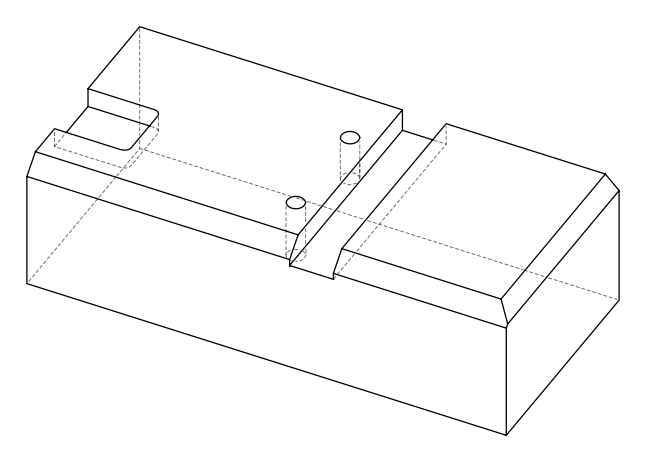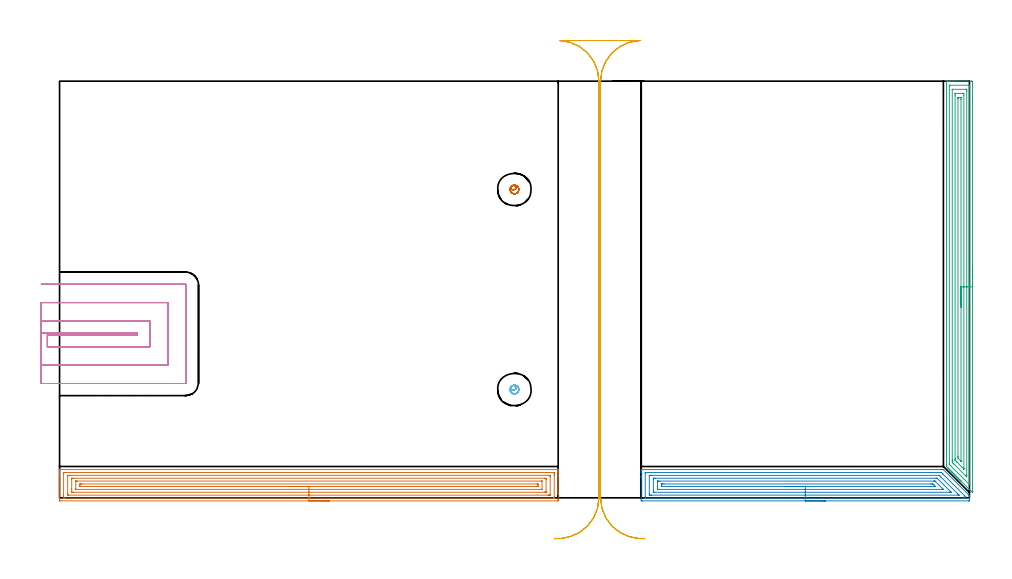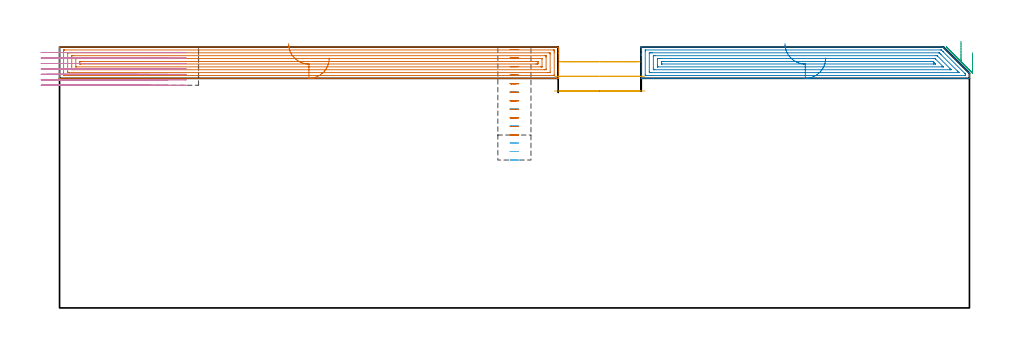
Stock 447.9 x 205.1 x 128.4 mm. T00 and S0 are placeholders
(PLAN: 7 operations, 3 tool changes, 43.4 min)
(1 AREA_MILL | FG_CHAMFER_SURFACE | UGT0205_001 | 12.04 min | 29975 mm3)
(2 AREA_MILL_1 | FG_CHAMFER_SURFACE_1 | UGT0205_001 | 7.75 min | 20022 mm3)
(3 AREA_MILL_2 | FG_CHAMFER_SURFACE_2 | UGT0205_001 | 8.1 min | 15893 mm3)
(4 MILL_SLOT | SLOT_PARTIAL_RECTANGULAR | NXT0201_011 | Follow Part, ap 3, ae 75% | 9.86 min | 77858 mm3)
(5 MILL_RECTANGULAR_SLOT | SLOT_RECTANGULAR | UGT0201_019 | Follow Part, ap 10, ae 75% | 3.5 min | 179068 mm3)
(6 MILL_BLIND_HOLE_FROM_SOLID_MATERIAL | STEP1POCKET | NXT0201_011 | Spiral | 1.2 min | 11584 mm3)
(7 MILL_BLIND_HOLE_FROM_SOLID_MATERIAL_1 | STEP1POCKET_1 | NXT0201_011 | Spiral | 0.94 min | 9055 mm3)
(TOOL UGT0205_001 | Chamfer Mill 20 x 3 x 45 deg. | D20 FL50 Z2)
(TOOL NXT0201_011 | ENDMILL 12mm [2P460-1200-NA 1630] | D12 FL38 Z6)
(TOOL UGT0201_019 | End mill 40 mm | D40 FL63 Z6)
(OP 1 AREA_MILL)
G17 G21 G94 G90
T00 M6
G54
G17 G0 G90 X132.75 Y-1.5 S1061 M3
G43 Z138.4 H0
Z123.
G94 G1 X132.712 Z122.128 F250.
X132.598 Z121.264
X132.409 Z120.412
X132.147 Z119.58
X131.813 Z118.774
X131.41 Z118.
X130.942 Z117.264
X130.41 Z116.572
X129.821 Z115.929
X129.178 Z115.34
X128.486 Z114.808
X127.75 Z114.34
X126.976 Z113.937
X126.17 Z113.603
X125.338 Z113.341
X124.486 Z113.152
X123.622 Z113.038
X122.75 Z113.
X0.594 Y-1.499 Z113.001
X0.023 Y-1.493 Z113.004
X0.007 Y-1.491 Z113.006
X0. Y-0.923 Z113.574
Y10.652 Z125.146
Y11.246 Z125.743
Y11.542 Z126.039
Y12.137 Z126.633
Y12.433 Z126.928
Y13.025 Z127.524
Y13.517 Z128.016
X0.007 Y13.858 Z128.35
X0.01 Y13.897 Z128.388
X0.148 Y13.9 Z128.4
X245.352
X245.49 Y13.897 Z128.388
X245.493 Y13.858 Z128.35
X245.5 Y13.516 Z128.015
Y13.025 Z127.524
Y12.433 Z126.928
Y11.246 Z125.743
Y10.652 Z125.146
Y2.193 Z116.69
Y-0.923 Z113.574
X245.498 Y-1.223 Z113.275
X245.49 Y-1.492 Z113.006
X245.221 Y-1.499 Z112.999
X122.75 Y-1.5 Z113.
Y-0.086 Z114.414
X2.324 Y-0.085 Z114.415
X2.219 Y-0.084 Z114.416
X2.016 Y-0.079 Z114.421
X2.01 Y-0.033 Z114.467
X2.002 Y0.342 Z114.842
X2. Y0.858 Z115.358
Y1.235 Z115.735
X2.001 Y11.918 Z126.418
X2.008 Y12.433 Z126.933
X2.01 Y12.473 Z126.973
X2.166 Y12.481 Z126.981
X2.271 Y12.485 Z126.985
X2.325 Y12.486 Z126.986
X243.175 Y12.485 Z126.985
X243.281 Y12.484 Z126.984
X243.484 Y12.479 Z126.979
X243.49 Y12.433 Z126.933
X243.498 Y12.058 Z126.558
X243.5 Y11.542 Z126.042
Y11.165 Z125.665
X243.499 Y0.481 Z114.981
X243.492 Y-0.033 Z114.467
X243.49 Y-0.073 Z114.427
X243.334 Y-0.081 Z114.419
X243.229 Y-0.085 Z114.415
X243.175 Y-0.086 Z114.414
X122.75
Y1.328 Z115.828
X4.58 Y1.329 Z115.829
X4.161 Y1.333 Z115.833
X4.03 Y1.335 Z115.835
X4.01 Y1.588 Z116.088
X4.003 Y1.748 Z116.248
X4. Y1.908 Z116.408
X4.001 Y10.812 Z125.312
X4.007 Y10.973 Z125.473
X4.013 Y11.065 Z125.565
X4.056 Y11.068 Z125.568
X4.161 Y11.07 Z125.57
X4.632 Y11.071 Z125.571
X5.052 Y11.072 Z125.572
X240.92 Y11.071 Z125.571
X241.339 Y11.067 Z125.567
X241.47 Y11.065 Z125.565
X241.49 Y10.812 Z125.312
X241.497 Y10.652 Z125.152
X241.5 Y10.492 Z124.992
X241.499 Y1.588 Z116.088
X241.493 Y1.427 Z115.927
X241.487 Y1.335 Z115.835
X241.444 Y1.332 Z115.832
X241.339 Y1.33 Z115.83
X240.868 Y1.329 Z115.829
X240.448 Y1.328 Z115.828
X122.75
Y2.743 Z117.243
X6.731
X6.039 Y2.75 Z117.25
X6.01 Y2.755 Z117.255
X6.005 Y2.797 Z117.297
X6.002 Y2.894 Z117.394
X6. Y4.419 Z118.919
Y9.288 Z123.788
X6.002 Y9.497 Z123.997
X6.006 Y9.601 Z124.101
X6.01 Y9.647 Z124.147
X6.055 Y9.651 Z124.151
X6.836 Y9.657 Z124.157
X6.94
X238.769
X239.461 Y9.65 Z124.15
X239.49 Y9.645 Z124.145
X239.495 Y9.602 Z124.102
X239.498 Y9.506 Z124.006
X239.5 Y9.313 Z123.813
Y8.927 Z123.427
Y3.111 Z117.611
X239.498 Y2.903 Z117.403
X239.494 Y2.799 Z117.299
X239.49 Y2.753 Z117.253
X239.445 Y2.749 Z117.249
X238.664 Y2.743 Z117.243
X238.56
X122.75
Y4.157 Z118.657
X8.356 Y4.158 Z118.658
X8.181 Y4.159 Z118.659
X8.042 Y4.163 Z118.663
X8.009 Y4.165 Z118.665
X8.006 Y4.178 Z118.678
X8.004 Y4.213 Z118.713
X8.001 Y4.419 Z118.919
Y8.135 Z122.635
X8.002 Y8.212 Z122.712
X8.005 Y8.231 Z122.731
X8.009 Y8.235 Z122.735
X8.02 Y8.238 Z122.738
X8.094 Y8.241 Z122.741
X8.357 Y8.243 Z122.743
X8.619
X237.144 Y8.242 Z122.742
X237.319 Y8.241 Z122.741
X237.458 Y8.237 Z122.737
X237.491 Y8.235 Z122.735
X237.494 Y8.222 Z122.722
X237.496 Y8.187 Z122.687
X237.499 Y7.981 Z122.481
Y4.265 Z118.765
X237.498 Y4.187 Z118.687
X237.495 Y4.169 Z118.669
X237.491 Y4.165 Z118.665
X237.48 Y4.162 Z118.662
X237.406 Y4.159 Z118.659
X237.143 Y4.157 Z118.657
X236.881
X122.75
Y5.571 Z120.071
X10.402 Y5.572 Z120.072
X10.138 Y5.573 Z120.073
X10.047 Y5.576 Z120.076
X10.01 Y5.579 Z120.079
X10.008 Y5.6 Z120.1
X10.002 Y5.709 Z120.209
X10.001 Y6.2 Z120.7
X10.003 Y6.599 Z121.099
X10.01 Y6.735 Z121.235
X10.018 Y6.822 Z121.322
X10.088 Y6.824 Z121.324
X10.402 Y6.827 Z121.327
X10.665 Y6.828 Z121.328
X11.294 Y6.829 Z121.329
X235.098 Y6.828 Z121.328
X235.362 Y6.827 Z121.327
X235.453 Y6.823 Z121.323
X235.49 Y6.821 Z121.321
X235.492 Y6.8 Z121.3
X235.498 Y6.691 Z121.191
X235.499 Y6.2 Z120.7
X235.497 Y5.801 Z120.301
X235.49 Y5.665 Z120.165
X235.482 Y5.578 Z120.078
X235.412 Y5.576 Z120.076
X235.098 Y5.573 Z120.073
X234.835 Y5.571 Z120.071
X234.206
X122.75
X121.878 Z120.109
X121.014 Z120.223
X120.162 Z120.412
X119.33 Z120.674
X118.524 Z121.008
X117.75 Z121.411
X117.014 Z121.88
X116.322 Z122.411
X115.679 Z123.
X115.09 Z123.643
X114.558 Z124.335
X114.09 Z125.071
X113.687 Z125.845
X113.353 Z126.651
X113.091 Z127.483
X112.902 Z128.335
X112.788 Z129.2
X112.75 Z130.071
G0 Z138.4
M5
M2
(OP 2 AREA_MILL_1)
G17 G21 G94 G90
T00 M6
G54
G17 G0 G90 X377.1 Y-1.5 S1061 M3
G43 Z138.4 H0
Z123.
G94 G1 X377.062 Z122.128 F250.
X376.948 Z121.264
X376.759 Z120.412
X376.497 Z119.58
X376.163 Z118.774
X375.76 Z118.
X375.292 Z117.264
X374.76 Z116.572
X374.171 Z115.929
X373.528 Z115.34
X372.836 Z114.809
X372.1 Z114.34
X371.326 Z113.937
X370.52 Z113.603
X369.688 Z113.341
X368.836 Z113.152
X367.972 Z113.038
X367.1 Z113.
X286.889
X286.571 Y-1.496 Z113.002
X286.31 Y-1.491 Z113.006
X286.3 Y-1.226 Z113.271
Y9.762 Z124.256
Y10.367 Z124.864
Y10.652 Z125.149
Y12.433 Z126.928
Y13.004 Z127.503
Y13.53 Z128.029
Y13.865 Z128.356
X286.31 Y13.895 Z128.386
X286.348 Y13.897 Z128.39
X286.407 Y13.899 Z128.396
X286.442 Y13.897 Z128.397
X434.834 Y13.9 Z128.4
X435.094 Z128.384
X435.212 Y13.788 Z128.288
X447.609 Y1.392 Z115.89
X447.699 Y1.303 Z115.799
X447.892 Y1.106 Z115.605
X447.9 Y1.084 Z115.584
Y-0.352 Z114.147
Y-0.923 Z113.573
Y-1.208 Z113.288
X447.898 Y-1.491 Z113.005
X447.757 Y-1.496 Z113.004
X447.468 Y-1.5 Z113.
X367.1
Y-0.086 Z114.414
X288.618 Y-0.085 Z114.415
X288.512 Y-0.084 Z114.416
X288.31 Y-0.079 Z114.421
X288.308 Y-0.033 Z114.467
X288.301 Y0.337 Z114.837
Y11.912 Z126.412
X288.308 Y12.433 Z126.933
X288.31 Y12.472 Z126.972
X288.469 Y12.479 Z126.979
X288.57 Y12.482 Z126.982
X433.891 Y12.485 Z126.985
X433.943 Y12.484 Z126.984
X433.995 Y12.479 Z126.979
X434.068 Y12.47 Z126.97
X434.11 Y12.433 Z126.933
X434.834 Y11.716 Z126.216
X435.008 Y11.542 Z126.042
X445.529 Y1.021 Z115.521
X445.691 Y0.858 Z115.358
X445.85 Y0.691 Z115.191
X445.89 Y0.647 Z115.147
X445.894 Y0.626 Z115.126
X445.898 Y0.58 Z115.08
X445.899 Y0.487 Z114.987
X445.892 Y-0.033 Z114.467
X445.89 Y-0.072 Z114.428
X445.741 Y-0.081 Z114.419
X445.635 Y-0.085 Z114.415
X445.582 Y-0.086 Z114.414
X367.1
Y1.328 Z115.828
X291.345 Y1.329 Z115.829
X290.872 Y1.33 Z115.83
X290.453 Y1.333 Z115.833
X290.323 Y1.335 Z115.835
X290.309 Y1.595 Z116.095
X290.303 Y1.748 Z116.248
X290.301 Y1.901 Z116.401
Y10.804 Z125.304
X290.306 Y10.958 Z125.458
X290.31 Y11.055 Z125.555
X290.351 Y11.062 Z125.562
X290.453 Y11.064 Z125.564
X290.928 Y11.068 Z125.568
X291.345 Y11.069 Z125.569
X291.818
X432.842 Y11.071 Z125.571
X432.947 Y11.07 Z125.57
X432.998 Y11.067 Z125.567
X433.02 Y11.065 Z125.565
X433.052 Y11.041 Z125.541
X433.447 Y10.652 Z125.152
X433.943 Y10.158 Z124.658
X441.964 Y2.137 Z116.637
X442.351 Y1.748 Z116.248
X442.734 Y1.357 Z115.857
X442.753 Y1.336 Z115.836
X442.75 Y1.335 Z115.835
X442.71 Y1.332 Z115.832
X442.636 Y1.33 Z115.83
X442.524 Y1.329 Z115.829
X442.384 Y1.328 Z115.828
X367.1
Y2.743 Z117.243
X293.022
X292.332 Y2.748 Z117.248
X292.317 Y2.749 Z117.249
X292.31 Y2.758 Z117.258
X292.306 Y2.803 Z117.303
X292.302 Y2.898 Z117.398
X292.301 Y3.087 Z117.587
X292.3 Y3.465 Z117.965
X292.301 Y9.284 Z123.784
X292.303 Y9.491 Z123.991
X292.307 Y9.594 Z124.094
X292.31 Y9.641 Z124.141
X292.349 Y9.649 Z124.149
X293.127 Y9.654 Z124.154
X293.234 Y9.655 Z124.155
X431.374 Y9.657 Z124.157
X431.767 Y9.655 Z124.155
X431.963 Y9.652 Z124.152
X431.983 Y9.65 Z124.15
X432.01 Y9.63 Z124.13
X432.069 Y9.578 Z124.078
X432.16 Y9.49 Z123.99
X438.399 Y3.252 Z117.752
X438.823 Y2.824 Z117.324
X438.866 Y2.778 Z117.278
X438.888 Y2.752 Z117.252
X438.872 Y2.75 Z117.25
X438.715 Y2.746 Z117.246
X438.399 Y2.743 Z117.243
X438.295
X367.1
Y4.157 Z118.657
X294.647 Y4.158 Z118.658
X294.472 Y4.16 Z118.66
X294.334 Y4.164 Z118.664
X294.309 Y4.168 Z118.668
X294.306 Y4.182 Z118.682
X294.303 Y4.216 Z118.716
X294.301 Y4.419 Z118.919
X294.3 Y5.028 Z119.528
Y7.699 Z122.199
X294.302 Y7.981 Z122.481
X294.306 Y8.133 Z122.633
X294.31 Y8.208 Z122.708
X294.322 Y8.234 Z122.734
X294.39 Y8.236 Z122.736
X294.651 Y8.24 Z122.74
X294.91 Y8.241 Z122.741
X295.541
X430.378 Y8.243 Z122.743
X430.64 Y8.242 Z122.742
X430.815 Y8.239 Z122.739
X430.95 Y8.236 Z122.736
X431.003 Y8.187 Z122.687
X431.22 Y7.981 Z122.481
X431.269 Y7.933 Z122.433
X434.834 Y4.367 Z118.867
X434.975 Y4.215 Z118.715
X435.017 Y4.162 Z118.662
X434.996 Y4.16 Z118.66
X434.962 Y4.158 Z118.658
X434.834 Y4.157 Z118.657
X434.205
X367.1
Y5.571 Z120.071
X296.692 Y5.572 Z120.072
X296.428 Y5.574 Z120.074
X296.343 Y5.578 Z120.078
X296.31 Y5.58 Z120.08
X296.308 Y5.599 Z120.099
X296.302 Y5.699 Z120.199
X296.301 Y6.2 Z120.7
Y6.59 Z121.09
X296.306 Y6.722 Z121.222
X296.31 Y6.82 Z121.32
X296.379 Y6.821 Z121.321
X296.692 Y6.825 Z121.325
X296.957 Y6.826 Z121.326
X297.583 Y6.827 Z121.327
X428.858 Y6.829 Z121.329
X429.487 Y6.827 Z121.327
X429.752 Y6.825 Z121.325
X429.901 Y6.822 Z121.322
X430.196 Y6.546 Z121.046
X430.378 Y6.372 Z120.872
X430.552 Y6.2 Z120.7
X430.725 Y6.025 Z120.525
X431.068 Y5.675 Z120.175
X431.159 Y5.582 Z120.082
X431.149 Y5.578 Z120.078
X431.097 Y5.575 Z120.075
X431.006 Y5.573 Z120.073
X430.378 Y5.571 Z120.071
X430.116
X367.1
X366.228 Z120.109
X365.364 Z120.223
X364.512 Z120.412
X363.68 Z120.674
X362.874 Z121.008
X362.1 Z121.411
X361.364 Z121.88
X360.672 Z122.411
X360.029 Z123.
X359.44 Z123.643
X358.908 Z124.335
X358.44 Z125.071
X358.037 Z125.845
X357.703 Z126.651
X357.441 Z127.483
X357.252 Z128.335
X357.138 Z129.2
X357.1 Z130.071
G0 Z138.4
M5
M2
(OP 3 AREA_MILL_2)
G17 G21 G94 G90
T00 M6
G54
G17 G0 G90 X449.4 Y113.85 S1061 M3
G43 Z138.4 H0
Z125.6
G94 G1 Y113.812 Z124.728 F250.
Y113.698 Z123.864
Y113.509 Z123.012
Y113.247 Z122.18
Y112.913 Z121.374
Y112.51 Z120.6
Y112.041 Z119.864
Y111.51 Z119.172
Y110.921 Z118.529
Y110.278 Z117.94
Y109.586 Z117.408
Y108.85 Z116.94
Y108.076 Z116.537
Y107.27 Z116.203
Y106.438 Z115.941
Y105.586 Z115.752
Y104.721 Z115.638
Y103.85 Z115.6
Y2.727
X449.395 Y2.636 Z115.604
X449.392 Y2.619 Z115.605
X449.363 Y2.636 Z115.635
X448.892 Y3.108 Z116.108
X448.799 Y3.2 Z116.199
X448.767 Y3.232 Z116.232
X444.041 Y7.958 Z120.956
X443.997 Y8.002 Z121.002
X443.788 Y8.212 Z121.211
X443.743 Y8.255 Z121.254
X443.699 Y8.3 Z121.3
X443.491 Y8.508 Z121.508
X443.446 Y8.553 Z121.551
X443.401 Y8.599 Z121.598
X443.194 Y8.805 Z121.805
X443.149 Y8.85 Z121.848
X443.103 Y8.897 Z121.896
X442.898 Y9.102 Z122.101
X442.851 Y9.147 Z122.146
X442.805 Y9.195 Z122.194
X442.601 Y9.398 Z122.398
X442.554 Y9.445 Z122.443
X442.507 Y9.493 Z122.492
X442.304 Y9.695 Z122.694
X442.257 Y9.742 Z122.74
X442.208 Y9.791 Z122.791
X442.008 Y9.992 Z122.991
X441.959 Y10.039 Z123.038
X441.91 Y10.089 Z123.089
X441.711 Y10.288 Z123.288
X441.662 Y10.337 Z123.335
X441.612 Y10.387 Z123.387
X441.415 Y10.585 Z123.584
X441.364 Y10.634 Z123.633
X441.314 Y10.685 Z123.685
X441.118 Y10.882 Z123.881
X441.067 Y10.931 Z123.93
X441.016 Y10.984 Z123.983
X440.821 Y11.178 Z124.178
X440.77 Y11.229 Z124.227
X440.718 Y11.282 Z124.281
X440.525 Y11.475 Z124.474
X440.472 Y11.526 Z124.525
X440.42 Y11.58 Z124.579
X440.228 Y11.771 Z124.771
X440.175 Y11.824 Z124.822
X440.122 Y11.878 Z124.877
X439.931 Y12.068 Z125.068
X439.878 Y12.121 Z125.119
X439.823 Y12.176 Z125.176
X439.635 Y12.365 Z125.364
X439.58 Y12.418 Z125.417
X439.525 Y12.474 Z125.474
X439.338 Y12.661 Z125.661
X439.283 Y12.716 Z125.714
X439.227 Y12.772 Z125.772
X439.041 Y12.958 Z125.957
X438.985 Y13.013 Z126.011
X438.929 Y13.07 Z126.07
X438.745 Y13.255 Z126.254
X438.688 Y13.31 Z126.309
X438.631 Y13.369 Z126.368
X438.448 Y13.551 Z126.551
X438.391 Y13.608 Z126.606
X438.333 Y13.667 Z126.666
X438.152 Y13.848 Z126.847
X438.093 Y13.905 Z126.903
X438.035 Y13.965 Z126.964
X437.855 Y14.145 Z127.144
X437.796 Y14.203 Z127.201
X437.736 Y14.263 Z127.262
X437.558 Y14.441 Z127.441
X437.498 Y14.5 Z127.498
X437.438 Y14.561 Z127.561
X437.262 Y14.738 Z127.737
X437.201 Y14.797 Z127.795
X436.731 Y15.268 Z128.266
X436.605 Y15.397 Z128.391
X436.6 Y15.754 Z128.4
Y204.915
X436.603 Y205.091 Z128.388
X436.615 Y205.094 Z128.376
X436.663 Y205.097 Z128.328
X437.098 Y205.1 Z127.902
X437.354 Z127.646
X438.093 Z126.902
X439.355 Z125.642
X440.878 Z124.118
X448.799 Z116.199
X449.062 Y205.098 Z115.935
X449.392 Y205.09 Z115.606
X449.399 Y204.76 Z115.599
X449.4 Y103.85 Z115.6
X447.986 Z117.014
Y6.731
X447.984 Y6.651 Z117.016
X447.979 Y6.495 Z117.021
X447.977 Y6.483 Z117.023
X447.97 Y6.486 Z117.03
X447.945 Y6.506 Z117.055
X447.907 Y6.543 Z117.093
X447.64 Y6.81 Z117.36
X438.696 Y15.754 Z126.304
X438.093 Y16.364 Z126.907
X438.027 Y16.434 Z126.973
X438.019 Y16.569 Z126.981
X438.016 Y16.648 Z126.984
X438.015 Y16.727 Z126.985
Y202.837
X438.018 Y202.995 Z126.982
X438.022 Y203.091 Z126.978
X438.041 Y203.094 Z126.959
X438.093 Y203.097 Z126.907
X438.565 Y203.1 Z126.435
X447.487 Z117.513
X447.907 Y203.097 Z117.093
X447.966 Y203.094 Z117.034
X447.978 Y203.091 Z117.022
X447.981 Y203.021 Z117.019
X447.984 Y202.916 Z117.016
X447.986 Y202.758 Z117.014
Y202.679
Y103.85
X446.572 Z118.428
X446.571 Y11.282 Z118.429
X446.57 Y10.833 Z118.43
X446.566 Y10.387 Z118.434
X446.565 Y10.349 Z118.435
X446.518 Y10.387 Z118.482
X446.123 Y10.778 Z118.877
X440.251 Y16.648 Z124.749
X439.878 Y17.023 Z125.122
X439.62 Y17.286 Z125.38
X439.492 Y17.42 Z125.508
X439.435 Y17.483 Z125.565
X439.434 Y17.542 Z125.566
X439.43 Y17.991 Z125.57
X439.429 Y18.437 Z125.571
X439.428 Y18.887 Z125.572
X439.429 Y201.003 Z125.571
X439.431 Y201.059 Z125.569
X439.434 Y201.084 Z125.566
X439.435 Y201.09 Z125.565
X439.459 Y201.092 Z125.541
X439.669 Y201.099 Z125.331
X446.123 Z118.877
X446.332 Y201.096 Z118.668
X446.471 Y201.091 Z118.529
X446.565 Y201.085 Z118.435
X446.567 Y201.039 Z118.433
X446.569 Y200.89 Z118.431
X446.571 Y200.44 Z118.429
Y199.996
X446.572 Y103.85 Z118.428
X445.157 Z119.843
Y14.492
X445.155 Y14.309 Z119.845
X445.153 Y14.219 Z119.847
X445.152 Y14.211 Z119.848
X445.141 Y14.217 Z119.859
X445.104 Y14.25 Z119.896
X444.489 Y14.859 Z120.511
X444.338 Y15.01 Z120.662
X441.806 Y17.542 Z123.194
X441.662 Y17.687 Z123.338
X440.916 Y18.437 Z124.084
X440.866 Y18.494 Z124.134
X440.849 Y18.518 Z124.151
X440.848 Y18.54 Z124.152
X440.845 Y18.642 Z124.155
X440.843 Y18.847 Z124.157
Y19.258
Y198.207
X440.844 Y199.026 Z124.156
X440.847 Y199.082 Z124.153
X440.849 Y199.089 Z124.151
X440.856 Y199.093 Z124.144
X440.882 Y199.097 Z124.118
X440.994 Y199.099 Z124.006
X444.784 Z120.216
X445.006 Y199.097 Z119.994
X445.117 Y199.093 Z119.883
X445.142 Y199.09 Z119.858
X445.15 Y199.08 Z119.85
X445.157 Y198.207 Z119.843
Y103.85
X443.743 Z121.257
Y18.139
X443.742 Y18.096 Z121.258
X443.74 Y18.072 Z121.26
Y18.071
X443.701 Y18.106 Z121.299
X443.531 Y18.269 Z121.469
X443.446 Y18.352 Z121.554
X442.469 Y19.331 Z122.531
X442.383 Y19.425 Z122.617
X442.264 Y19.56 Z122.736
X442.262 Y19.624 Z122.738
X442.258 Y20.225 Z122.742
X442.257 Y20.523 Z122.743
Y196.418
X442.258 Y196.714 Z122.742
X442.262 Y197.013 Z122.738
X442.264 Y197.089 Z122.736
X442.299 Y197.092 Z122.701
X442.384 Y197.096 Z122.616
X442.554 Y197.099 Z122.446
X442.766 Y197.1 Z122.234
X443.446 Y197.098 Z121.554
X443.662 Y197.096 Z121.338
X443.728 Y197.09 Z121.272
X443.736 Y197.071 Z121.264
X443.739 Y197.019 Z121.261
X443.742 Y196.418 Z121.258
X443.743 Y196.12 Z121.257
Y103.85
Y102.978 Z121.295
Y102.113 Z121.409
Y101.262 Z121.598
Y100.43 Z121.86
Y99.624 Z122.194
Y98.85 Z122.597
Y98.114 Z123.065
Y97.422 Z123.596
Y96.779 Z124.186
Y96.189 Z124.829
Y95.658 Z125.521
Y95.19 Z126.257
Y94.787 Z127.031
Y94.453 Z127.837
Y94.191 Z128.669
Y94.002 Z129.52
Y93.888 Z130.385
Y93.85 Z131.257
G0 Z138.4
M5
M2
(OP 4 MILL_SLOT)
G17 G21 G94 G90
T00 M6
G54
G17 G0 G90 X-9. Y81.1 S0 M3
G43 Z138.4 H1
Z125.714
G94 G1 X-6. F250.
X38.4 F500.
Y80.3
X-6.
Y74.3
X44.4
Y87.1
X-6.
X-9. F250.
Y65.3
X-6.
X53.4 F500.
Y96.1
X-6.
X-9. F250.
Y56.3
X-6.
X62. F500.
G3 X62.4 Y56.7 R0.4
G1 Y104.7
G3 X62. Y105.1 R0.4
G1 X-6.
X-9. F250.
G0 Y81.1 Z123.028
G1 X-6.
X38.4 F500.
Y80.3
X-6.
Y74.3
X44.4
Y87.1
X-6.
X-9. F250.
Y65.3
X-6.
X53.4 F500.
Y96.1
X-6.
X-9. F250.
Y56.3
X-6.
X62. F500.
G3 X62.4 Y56.7 R0.4
G1 Y104.7
G3 X62. Y105.1 R0.4
G1 X-6.
X-9. F250.
G0 Y81.1 Z120.343
G1 X-6.
X38.4 F500.
Y80.3
X-6.
Y74.3
X44.4
Y87.1
X-6.
X-9. F250.
Y65.3
X-6.
X53.4 F500.
Y96.1
X-6.
X-9. F250.
Y56.3
X-6.
X62. F500.
G3 X62.4 Y56.7 R0.4
G1 Y104.7
G3 X62. Y105.1 R0.4
G1 X-6.
X-9. F250.
G0 Y81.1 Z117.657
G1 X-6.
X38.4 F500.
Y80.3
X-6.
Y74.3
X44.4
Y87.1
X-6.
X-9. F250.
Y65.3
X-6.
X53.4 F500.
Y96.1
X-6.
X-9. F250.
Y56.3
X-6.
X62. F500.
G3 X62.4 Y56.7 R0.4
G1 Y104.7
G3 X62. Y105.1 R0.4
G1 X-6.
X-9. F250.
G0 Y81.1 Z114.971
G1 X-6.
X38.4 F500.
Y80.3
X-6.
Y74.3
X44.4
Y87.1
X-6.
X-9. F250.
Y65.3
X-6.
X53.4 F500.
Y96.1
X-6.
X-9. F250.
Y56.3
X-6.
X62. F500.
G3 X62.4 Y56.7 R0.4
G1 Y104.7
G3 X62. Y105.1 R0.4
G1 X-6.
X-9. F250.
G0 Y81.1 Z112.286
G1 X-6.
X38.4 F500.
Y80.3
X-6.
Y74.3
X44.4
Y87.1
X-6.
X-9. F250.
Y65.3
X-6.
X53.4 F500.
Y96.1
X-6.
X-9. F250.
Y56.3
X-6.
X62. F500.
G3 X62.4 Y56.7 R0.4
G1 Y104.7
G3 X62. Y105.1 R0.4
G1 X-6.
X-9. F250.
G0 Y81.1 Z109.6
G1 X-6.
X38.4 F500.
Y80.3
X-6.
Y74.3
X44.4
Y87.1
X-6.
X-9. F250.
Y65.3
X-6.
X53.4 F500.
Y96.1
X-6.
X-9. F250.
Y56.3
X-6.
X62. F500.
G3 X62.4 Y56.7 R0.4
G1 Y104.7
G3 X62. Y105.1 R0.4
G1 X-6.
X-9. F250.
G0 Z138.4
M5
M2
(OP 5 MILL_RECTANGULAR_SLOT)
G17 G21 G94 G90
T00 M6
G54
G17 G0 G90 X284.348 Y-20.129 S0 M3
G43 Z138.4 H0
Z121.2
G94 G1 X281.438 Y-19.4 F250.
G2 X266.3 Y0. R20. F500.
G1 Y205.1
G2 X285.668 Y225.09 R20.
G1 X246.132
G2 X265.5 Y205.1 R20.
G1 Y0.
G2 X250.363 Y-19.4 R20.
G1 X247.453 Y-20.129 F250.
G0 X287.957 Y-20.156 Z114.
G1 X284.964 Y-19.955
G2 X266.3 Y0. R20. F500.
G1 Y205.1
G2 X285.668 Y225.09 R20.
G1 X246.132
G2 X265.5 Y205.1 R20.
G1 Y0.
G2 X246.821 Y-19.956 R20.
G1 X243.827 Y-20.154 F250.
G0 X288.2 Y-20.134 Z106.8
G1 X285.205 Y-19.97
G2 X266.3 Y0. R20. F500.
G1 Y205.1
G2 X285.668 Y225.09 R20.
G1 X246.132
G2 X265.5 Y205.1 R20.
G1 Y0.
G2 X246.595 Y-19.97 R20.
G1 X243.6 Y-20.134 F250.
G0 Z138.4
M5
M2
(OP 6 MILL_BLIND_HOLE_FROM_SOLID_MATERIAL)
G17 G21 G94 G90
T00 M6
G54
G17 G0 G90 X223.9 Y53.3 S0 M3
G43 Z138.4 H1
Z127.214
G94 G3 X224.594 Y54.756 R0.893 F250.
X222.547 Y54.971 R1.456
X222.229 Y51.947 R2.15
X222.547 Y54.971 R-2.15
X222.388 Y53.459 R1.075
X223.9 Y53.3 R1.075
G0 Z123.029
G3 X224.594 Y54.756 R0.893
X222.547 Y54.971 R1.456
X222.229 Y51.947 R2.15
X222.547 Y54.971 R-2.15
X222.388 Y53.459 R1.075
X223.9 Y53.3 R1.075
G0 Z118.843
G3 X224.594 Y54.756 R0.893
X222.547 Y54.971 R1.456
X222.229 Y51.947 R2.15
X222.547 Y54.971 R-2.15
X222.388 Y53.459 R1.075
X223.9 Y53.3 R1.075
G0 Z114.657
G3 X224.594 Y54.756 R0.893
X222.547 Y54.971 R1.456
X222.229 Y51.947 R2.15
X222.547 Y54.971 R-2.15
X222.388 Y53.459 R1.075
X223.9 Y53.3 R1.075
G0 Z110.471
G3 X224.594 Y54.756 R0.893
X222.547 Y54.971 R1.456
X222.229 Y51.947 R2.15
X222.547 Y54.971 R-2.15
X222.388 Y53.459 R1.075
X223.9 Y53.3 R1.075
G0 Z106.286
G3 X224.594 Y54.756 R0.893
X222.547 Y54.971 R1.456
X222.229 Y51.947 R2.15
X222.547 Y54.971 R-2.15
X222.388 Y53.459 R1.075
X223.9 Y53.3 R1.075
G0 Z102.1
G3 X224.594 Y54.756 R0.893
X222.547 Y54.971 R1.456
X222.229 Y51.947 R2.15
X222.547 Y54.971 R-2.15
X222.388 Y53.459 R1.075
X223.9 Y53.3 R1.075
G0 Z97.914
G3 X224.594 Y54.756 R0.893
X222.547 Y54.971 R1.456
X222.229 Y51.947 R2.15
X222.547 Y54.971 R-2.15
X222.388 Y53.459 R1.075
X223.9 Y53.3 R1.075
G0 Z93.729
G3 X224.594 Y54.756 R0.893
X222.547 Y54.971 R1.456
X222.229 Y51.947 R2.15
X222.547 Y54.971 R-2.15
X222.388 Y53.459 R1.075
X223.9 Y53.3 R1.075
G0 Z89.543
G3 X224.594 Y54.756 R0.893
X222.547 Y54.971 R1.456
X222.229 Y51.947 R2.15
X222.547 Y54.971 R-2.15
X222.388 Y53.459 R1.075
X223.9 Y53.3 R1.075
G0 Z85.357
G3 X224.594 Y54.756 R0.893
X222.547 Y54.971 R1.456
X222.229 Y51.947 R2.15
X222.547 Y54.971 R-2.15
X222.388 Y53.459 R1.075
X223.9 Y53.3 R1.075
G0 Z81.171
G3 X224.594 Y54.756 R0.893
X222.547 Y54.971 R1.456
X222.229 Y51.947 R2.15
X222.547 Y54.971 R-2.15
X222.388 Y53.459 R1.075
X223.9 Y53.3 R1.075
G0 Z76.986
G3 X224.594 Y54.756 R0.893
X222.547 Y54.971 R1.456
X222.229 Y51.947 R2.15
X222.547 Y54.971 R-2.15
X222.388 Y53.459 R1.075
X223.9 Y53.3 R1.075
G0 Z72.8
G3 X224.594 Y54.756 R0.893
X222.547 Y54.971 R1.456
X222.229 Y51.947 R2.15
X222.547 Y54.971 R-2.15
X222.388 Y53.459 R1.075
X223.9 Y53.3 R1.075
G0 Z138.4
M5
M2
(OP 7 MILL_BLIND_HOLE_FROM_SOLID_MATERIAL_1)
G17 G21 G94 G90
T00 M6
G54
G17 G0 G90 X223.9 Y151.8 S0 M3
G43 Z138.4 H1
Z127.191
G94 G3 X224.594 Y153.256 R0.893 F250.
X222.547 Y153.471 R1.456
X222.229 Y150.447 R2.15
X222.547 Y153.471 R-2.15
X222.388 Y151.959 R1.075
X223.9 Y151.8 R1.075
G0 Z122.982
G3 X224.594 Y153.256 R0.893
X222.547 Y153.471 R1.456
X222.229 Y150.447 R2.15
X222.547 Y153.471 R-2.15
X222.388 Y151.959 R1.075
X223.9 Y151.8 R1.075
G0 Z118.773
G3 X224.594 Y153.256 R0.893
X222.547 Y153.471 R1.456
X222.229 Y150.447 R2.15
X222.547 Y153.471 R-2.15
X222.388 Y151.959 R1.075
X223.9 Y151.8 R1.075
G0 Z114.564
G3 X224.594 Y153.256 R0.893
X222.547 Y153.471 R1.456
X222.229 Y150.447 R2.15
X222.547 Y153.471 R-2.15
X222.388 Y151.959 R1.075
X223.9 Y151.8 R1.075
G0 Z110.355
G3 X224.594 Y153.256 R0.893
X222.547 Y153.471 R1.456
X222.229 Y150.447 R2.15
X222.547 Y153.471 R-2.15
X222.388 Y151.959 R1.075
X223.9 Y151.8 R1.075
G0 Z106.145
G3 X224.594 Y153.256 R0.893
X222.547 Y153.471 R1.456
X222.229 Y150.447 R2.15
X222.547 Y153.471 R-2.15
X222.388 Y151.959 R1.075
X223.9 Y151.8 R1.075
G0 Z101.936
G3 X224.594 Y153.256 R0.893
X222.547 Y153.471 R1.456
X222.229 Y150.447 R2.15
X222.547 Y153.471 R-2.15
X222.388 Y151.959 R1.075
X223.9 Y151.8 R1.075
G0 Z97.727
G3 X224.594 Y153.256 R0.893
X222.547 Y153.471 R1.456
X222.229 Y150.447 R2.15
X222.547 Y153.471 R-2.15
X222.388 Y151.959 R1.075
X223.9 Y151.8 R1.075
G0 Z93.518
G3 X224.594 Y153.256 R0.893
X222.547 Y153.471 R1.456
X222.229 Y150.447 R2.15
X222.547 Y153.471 R-2.15
X222.388 Y151.959 R1.075
X223.9 Y151.8 R1.075
G0 Z89.309
G3 X224.594 Y153.256 R0.893
X222.547 Y153.471 R1.456
X222.229 Y150.447 R2.15
X222.547 Y153.471 R-2.15
X222.388 Y151.959 R1.075
X223.9 Y151.8 R1.075
G0 Z85.1
G3 X224.594 Y153.256 R0.893
X222.547 Y153.471 R1.456
X222.229 Y150.447 R2.15
X222.547 Y153.471 R-2.15
X222.388 Y151.959 R1.075
X223.9 Y151.8 R1.075
G0 Z138.4
M5
M2
